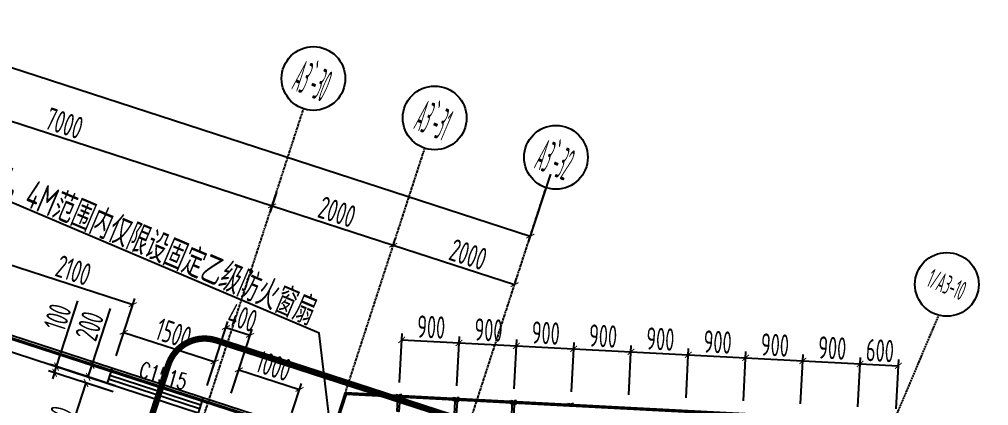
# Model space of a CAD drawing. Extents: x -3523 to 12007717, y -6694179 to 21431.
# Drawn here: x 11973072 to 11988277, y -6391261 to -6385204 of the extents above; entities that cross this region are included whole.
import ezdxf
from ezdxf.enums import TextEntityAlignment as Align

# ---------------------------------------------------------------- set-up
doc = ezdxf.new("R2010")
doc.units = 0
doc.header["$LTSCALE"] = 10
doc.header["$MEASUREMENT"] = 0
for name, pattern in [('A3-RG-axis-100$0$CENTER', [2, 1.25, -0.25, 0.25, -0.25]), ('A3-RI-4F$0$DASH', [0.35, 0.25, -0.1]), ('DASHED2', [0.375, 0.25, -0.125])]:
    doc.linetypes.add(name, pattern=pattern)
for name, color, linetype in [('A-CLOD', 200, 'Continuous'), ('A3-RB-4F-100$0$A-DIMS-100', 1, 'Continuous'), ('A3-RG-axis-100$0$A-DIMS-100', 1, 'Continuous'), ('A3-RG-axis-100$0$A-GRID', 1, 'A3-RG-axis-100$0$CENTER'), ('A3-RG-axis-100$0$A-SYMB', 4, 'Continuous'), ('A3-RI-4F$0$A-DETAILS', 11, 'Continuous'), ('A3-RI-4F$0$A-FLOR', 2, 'Continuous'), ('A3-RI-4F$0$A-GLAZ', 140, 'Continuous'), ('A3-RI-4F$0$A-WALL', 7, 'Continuous'), ('A3-RI-4F$0$A-WALL-FINI', 95, 'Continuous'), ('A3-SYMB-4F-100$0$A-SYMB', 4, 'Continuous'), ('A3-SYMB-4F-100$0$A-SYMB-AREA', 4, 'Continuous'), ('A3-SYMB-4F-100$0$A-SYMB-DOOR', 3, 'Continuous'), ('A3-SYMB-4F-100$0$A-SYMB-DOOR1', 3, 'Continuous'), ('A3-SYMB-4F-100$0$A-SYMB-DOOR2', 3, 'Continuous'), ('A3-SYMB-4F-100$0$A-SYMB-DOOR3', 3, 'Continuous'), ('A3-SYMB-4F-100$0$A-SYMB-NAME', 4, 'Continuous'), ('A3-SYMB-4F-100$0$A-SYMB-NAME-E', 4, 'Continuous')]:
    doc.layers.add(name, color=color, linetype=linetype)
doc.styles.add('A3-RB-4F-100$0$XD2008', font='xd-hzs.shx', dxfattribs={"width": 0.7, "bigfont": 'xd-hztxt.shx'})
doc.styles.add('A3-RG-axis-100$0$$0$XD2008', font='xd-hzs.shx', dxfattribs={"width": 0.7, "bigfont": 'xd-hztxt.shx'})
doc.styles.add('A3-RG-axis-100$0$ECADI', font='hzs.shx', dxfattribs={"width": 0.7, "bigfont": 'hztxt.shx'})
doc.styles.add('A3-RG-axis-100$0$XD2008', font='xd-hzs.shx', dxfattribs={"width": 0.7, "bigfont": 'xd-hztxt.shx'})
doc.styles.add('A3-SYMB-4F-100$0$ECADI', font='hzs.shx', dxfattribs={"width": 0.7, "bigfont": 'hztxt.shx'})
doc.styles.add('A3-SYMB-4F-100$0$ECADI-TXT', font='simplex.shx', dxfattribs={"bigfont": 'hztxt.shx'})
doc.dimstyles.new('A3-RB-4F-100$0$XD100$0', dxfattribs={"dimscale": 100, "dimtxt": 3.5, "dimasz": 1, "dimexe": 1, "dimexo": 2, "dimgap": 0.5, "dimtad": 1, "dimdec": 0, "dimdsep": 46, "dimtxsty": 'A3-RB-4F-100$0$XD2008', "dimblk1": 'A3-RB-4F-100$0$_ARCHTICK', "dimblk2": 'A3-RB-4F-100$0$_ARCHTICK', "dimsah": 1, "dimcen": 2.5, "dimclrt": 4, "dimaunit": 1, "dimadec": 0, "dimazin": 0, "dimtfac": 1, "dimtdec": 0, "dimtix": 1, "dimtmove": 0, "dimatfit": 3, "dimfxl": 0, "dimtolj": 1, "dimtzin": 0, "dimarcsym": 0})
doc.dimstyles.new('A3-RG-axis-100$0$XD100$0', dxfattribs={"dimscale": 100, "dimtxt": 3.5, "dimasz": 1, "dimexe": 1, "dimexo": 2, "dimgap": 0.5, "dimtad": 1, "dimdec": 0, "dimdsep": 46, "dimtxsty": 'A3-RG-axis-100$0$XD2008', "dimblk1": 'A3-RG-axis-100$0$_ARCHTICK', "dimblk2": 'A3-RG-axis-100$0$_ARCHTICK', "dimsah": 1, "dimcen": 2.5, "dimclrt": 4, "dimaunit": 1, "dimadec": 0, "dimazin": 0, "dimtfac": 1, "dimtdec": 0, "dimtix": 1, "dimtmove": 0, "dimatfit": 3, "dimfxl": 0, "dimtolj": 1, "dimtzin": 0, "dimarcsym": 0})

# ---------------------------------------------------------------- blocks, each defined once
blk = doc.blocks.new('A3-RI-4F')
at = {"layer": 'A3-RI-4F$0$A-GLAZ'}
blk.add_hatch(color=256, dxfattribs=at).paths.add_polyline_path([(11978206, -6391058), (11978187, -6391057), (11978181, -6391075), (11978205, -6391083)])
at = {"layer": 'A3-RI-4F$0$A-DETAILS'}
for p, q in [((11979016, -6391151), (11979002, -6391135)), ((11979023, -6391151), (11979009, -6391135)), ((11979023, -6391151), (11979039, -6391137)), ((11979030, -6391151), (11979046, -6391137)), ((11979915, -6391198), (11979900, -6391182)), ((11979922, -6391198), (11979907, -6391182)), ((11979922, -6391198), (11979937, -6391184)), ((11979929, -6391199), (11979944, -6391184)), ((11980813, -6391245), (11980799, -6391229)), ((11980820, -6391245), (11980806, -6391230)), ((11980820, -6391245), (11980836, -6391231)), ((11980828, -6391246), (11980843, -6391231))]:
    blk.add_line(p, q, dxfattribs=at)
for points in [[(11978979, -6391124), (11979009, -6391125), (11979009, -6391135), (11978979, -6391134)], [(11978981, -6391089), (11979011, -6391090), (11979011, -6391100), (11978981, -6391099)], [(11979008, -6391150), (11979038, -6391152), (11979027, -6391352), (11978997, -6391350)], [(11979069, -6391128), (11979039, -6391127), (11979039, -6391137), (11979069, -6391138)], [(11979071, -6391094), (11979041, -6391092), (11979041, -6391102), (11979070, -6391103)], [(11979878, -6391171), (11979908, -6391172), (11979907, -6391182), (11979878, -6391181)], [(11979880, -6391136), (11979910, -6391137), (11979909, -6391147), (11979879, -6391146)], [(11979907, -6391197), (11979937, -6391199), (11979926, -6391399), (11979896, -6391397)], [(11979968, -6391176), (11979938, -6391174), (11979937, -6391184), (11979967, -6391186)], [(11979970, -6391141), (11979940, -6391139), (11979939, -6391149), (11979969, -6391151)], [(11980777, -6391218), (11980807, -6391220), (11980806, -6391230), (11980776, -6391228)], [(11980779, -6391183), (11980809, -6391185), (11980808, -6391195), (11980778, -6391193)], [(11980867, -6391223), (11980837, -6391221), (11980836, -6391231), (11980866, -6391233)], [(11980869, -6391188), (11980839, -6391186), (11980838, -6391196), (11980868, -6391198)], [(11980805, -6391244), (11980835, -6391246), (11980825, -6391446), (11980795, -6391444)], [(11981677, -6391230), (11981707, -6391232), (11981707, -6391242), (11981677, -6391240)], [(11981767, -6391235), (11981737, -6391233), (11981737, -6391243), (11981767, -6391245)]]:
    blk.add_lwpolyline(points, close=True, dxfattribs=at)
at = {"layer": 'A3-RI-4F$0$A-FLOR', "linetype": 'A3-RI-4F$0$DASH', "const_width": 50}
blk.add_lwpolyline([(11978174, -6391908), (11978174, -6391908), (11943983, -6380797), (11944801, -6378308), (11943490, -6377883), (11943490, -6377883), (11936319, -6375553), (11936424, -6375230), (11935996, -6375091), (11935888, -6375424)], dxfattribs=at)
at = {"layer": 'A3-RI-4F$0$A-GLAZ'}
for p, q in [((11974512, -6390718), (11975939, -6391181)), ((11974450, -6390908), (11975877, -6391372)), ((11974472, -6390842), (11975899, -6391305)), ((11974491, -6390784), (11975917, -6391248)), ((11978205, -6391083), (11978206, -6391058)), ((11978205, -6391083), (11978181, -6391075))]:
    blk.add_line(p, q, dxfattribs=at)
for points in [[(11977951, -6391783), (11978187, -6391057), (11987742, -6391558), (11973545, -6425004)], [(11977975, -6391791), (11978205, -6391083), (11987705, -6391581), (11973522, -6424994)]]:
    blk.add_lwpolyline(points, dxfattribs=at)
at = {"layer": 'A3-RI-4F$0$A-WALL'}
for p, q in [((11972515, -6390069), (11974512, -6390718)), ((11972453, -6390259), (11974450, -6390908)), ((11974512, -6390718), (11974450, -6390908)), ((11975939, -6391181), (11975877, -6391372)), ((11975939, -6391181), (11976319, -6391305))]:
    blk.add_line(p, q, dxfattribs=at)
at = {"layer": 'A3-RI-4F$0$A-WALL-FINI'}
for p, q in [((11972530, -6390021), (11978189, -6391860)), ((11974512, -6390718), (11974528, -6390670)), ((11975939, -6391181), (11975954, -6391134))]:
    blk.add_line(p, q, dxfattribs=at)
blk = doc.blocks.new('A3-RG-axis-100$0$_ARCHTICK')
at = {"color": 0, "linetype": 'ByBlock', "const_width": 0.15}
blk.add_lwpolyline([(-0.5, -0.5), (0.5, 0.5)], dxfattribs=at)
blk = doc.blocks.new('*D257')
at = {"layer": 'A3-RG-axis-100$0$A-DIMS-100', "color": 0, "lineweight": -2}
for p, q in [((11918409, -6371163), (11919299, -6368422)), ((11919269, -6368517), (11981087, -6388603)), ((11981403, -6387632), (11981056, -6388698))]:
    blk.add_line(p, q, dxfattribs=at)
at = {"layer": 'Defpoints', "color": 0}
for p in [(11918347, -6371353), (11981464, -6387442), (11981087, -6388603)]:
    blk.add_point(p, dxfattribs=at)
at = {"layer": 'A3-RG-axis-100$0$A-DIMS-100', "color": 0, "lineweight": -2, "xscale": 100, "yscale": 100, "zscale": 100}
for p, rotation in [((11919269, -6368517), 162.0000000004873), ((11981087, -6388603), 342.0000000004872)]:
    blk.add_blockref('A3-RG-axis-100$0$_ARCHTICK', p, dxfattribs=dict(at, rotation=rotation))
at = {"layer": 'A3-RG-axis-100$0$A-DIMS-100', "color": 4, "insert": (11950247, -6378346), "char_height": 350, "attachment_point": 5, "rotation": 342, "style": 'A3-RG-axis-100$0$XD2008'}
blk.add_mtext('\\A1;65000', dxfattribs=at)
blk = doc.blocks.new('*D259')
at = {"layer": 'A3-RG-axis-100$0$A-DIMS-100', "color": 0, "lineweight": -2}
for p, q in [((11970447, -6385755), (11970347, -6386060)), ((11970378, -6385965), (11977036, -6388128)), ((11977104, -6387918), (11977005, -6388223))]:
    blk.add_line(p, q, dxfattribs=at)
at = {"layer": 'Defpoints', "color": 0}
for p in [(11970508, -6385565), (11977166, -6387728), (11977036, -6388128)]:
    blk.add_point(p, dxfattribs=at)
at = {"layer": 'A3-RG-axis-100$0$A-DIMS-100', "color": 0, "lineweight": -2, "xscale": 100, "yscale": 100, "zscale": 100}
for p, rotation in [((11970378, -6385965), 161.999999999888), ((11977036, -6388128), 341.999999999888)]:
    blk.add_blockref('A3-RG-axis-100$0$_ARCHTICK', p, dxfattribs=dict(at, rotation=rotation))
at = {"layer": 'A3-RG-axis-100$0$A-DIMS-100', "color": 4, "insert": (11973777, -6386833), "char_height": 350, "attachment_point": 5, "rotation": 342, "style": 'A3-RG-axis-100$0$XD2008'}
blk.add_mtext('\\A1;7000', dxfattribs=at)
blk = doc.blocks.new('*D260')
at = {"layer": 'A3-RG-axis-100$0$A-DIMS-100', "color": 0, "lineweight": -2}
for p, q in [((11977036, -6388128), (11978938, -6388746)), ((11977040, -6388117), (11977067, -6388033)), ((11978942, -6388735), (11978969, -6388651))]:
    blk.add_line(p, q, dxfattribs=at)
at = {"layer": 'Defpoints', "color": 0}
for p in [(11976978, -6388307), (11978938, -6388746), (11978880, -6388925)]:
    blk.add_point(p, dxfattribs=at)
at = {"layer": 'A3-RG-axis-100$0$A-DIMS-100', "color": 0, "lineweight": -2, "xscale": 100, "yscale": 100, "zscale": 100}
for p, rotation in [((11977036, -6388128), 161.9999999999069), ((11978938, -6388746), 341.9999999999069)]:
    blk.add_blockref('A3-RG-axis-100$0$_ARCHTICK', p, dxfattribs=dict(at, rotation=rotation))
at = {"layer": 'A3-RG-axis-100$0$A-DIMS-100', "color": 4, "insert": (11978056, -6388223), "char_height": 350, "attachment_point": 5, "rotation": 342, "style": 'A3-RG-axis-100$0$XD2008'}
blk.add_mtext('\\A1;2000', dxfattribs=at)
blk = doc.blocks.new('*D261')
at = {"layer": 'A3-RG-axis-100$0$A-DIMS-100', "color": 0, "lineweight": -2}
for p, q in [((11978938, -6388746), (11980840, -6389364)), ((11978948, -6388714), (11978969, -6388651)), ((11980851, -6389332), (11980871, -6389269))]:
    blk.add_line(p, q, dxfattribs=at)
at = {"layer": 'Defpoints', "color": 0}
for p in [(11978887, -6388904), (11980840, -6389364), (11980789, -6389522)]:
    blk.add_point(p, dxfattribs=at)
at = {"layer": 'A3-RG-axis-100$0$A-DIMS-100', "color": 0, "lineweight": -2, "xscale": 100, "yscale": 100, "zscale": 100}
for p, rotation in [((11978938, -6388746), 161.9999999998867), ((11980840, -6389364), 341.9999999998867)]:
    blk.add_blockref('A3-RG-axis-100$0$_ARCHTICK', p, dxfattribs=dict(at, rotation=rotation))
at = {"layer": 'A3-RG-axis-100$0$A-DIMS-100', "color": 4, "insert": (11980113, -6388891), "char_height": 350, "attachment_point": 5, "rotation": 342, "style": 'A3-RG-axis-100$0$XD2008'}
blk.add_mtext('\\A1;2000', dxfattribs=at)
blk = doc.blocks.new('A3-RG-axis-100$0$$0$ECADI-TAG-GRID')
at = {"color": 13}
blk.add_circle((0, 0), 5, dxfattribs=at)
at = {"style": 'A3-RG-axis-100$0$$0$XD2008', "width": 0.7}
blk.add_attdef('GRID', text='', height=5, dxfattribs=at).set_placement((0, 0), align=Align.MIDDLE)
blk = doc.blocks.new('A3-RG-axis-100$0$ECADI-TAG-GRID')
at = {"color": 13}
blk.add_circle((0, 0), 5, dxfattribs=at)
at = {"style": 'A3-RG-axis-100$0$XD2008', "width": 0.7}
blk.add_attdef('GRID', text='', height=5, dxfattribs=at).set_placement((0, 0), align=Align.MIDDLE)
blk = doc.blocks.new('A3-SYMB-4F-100$0$ECADI-TAG-DOOR')
at = {"layer": 'A3-SYMB-4F-100$0$A-SYMB-DOOR', "style": 'A3-SYMB-4F-100$0$ECADI-TXT', "width": 0.7}
for tag, p in [('门窗主编号1', (-6.41, 7.26)), ('门窗主编号2', (2.08, 7.26))]:
    blk.add_attdef(tag, p, '', height=2.5, dxfattribs=at)
at = {"layer": 'A3-SYMB-4F-100$0$A-SYMB-DOOR', "style": 'A3-SYMB-4F-100$0$ECADI-TXT', "width": 0.7, "flags": 1}
for tag, p in [('洞口尺寸(宽X高)', (-6.42, 1.62)), ('备注', (-6.39, -1.21))]:
    blk.add_attdef(tag, p, '', height=2.5, dxfattribs=at)
at = {"layer": 'A3-SYMB-4F-100$0$A-SYMB-DOOR1', "style": 'A3-SYMB-4F-100$0$ECADI-TXT', "width": 0.7}
blk.add_attdef('门窗辅编号1', (-6.41, 4.41), '', height=2.5, dxfattribs=at)
at = {"layer": 'A3-SYMB-4F-100$0$A-SYMB-DOOR2', "style": 'A3-SYMB-4F-100$0$ECADI-TXT', "width": 0.7}
blk.add_attdef('门窗辅编号2', (-2.86, 4.41), '', height=2.5, dxfattribs=at)
at = {"layer": 'A3-SYMB-4F-100$0$A-SYMB-DOOR3', "style": 'A3-SYMB-4F-100$0$ECADI-TXT', "width": 0.7}
blk.add_attdef('门窗辅编号3', (2.32, 4.41), '', height=2.5, dxfattribs=at)
blk = doc.blocks.new('A3-SYMB-4F-100$0$ECADI-TAG-ROOM')
at = {"layer": 'A3-SYMB-4F-100$0$A-SYMB-AREA', "style": 'A3-SYMB-4F-100$0$ECADI', "width": 0.7}
blk.add_attdef('340M2', text='', height=2.5, dxfattribs=at).set_placement((7.17, -1.75), align=Align.MIDDLE_LEFT)
at = {"layer": 'A3-SYMB-4F-100$0$A-SYMB-NAME', "style": 'A3-SYMB-4F-100$0$ECADI', "width": 0.7}
blk.add_attdef('CHINESENAME', (-5.13, 0.09), '', height=4.5, dxfattribs=at)
at = {"layer": 'A3-SYMB-4F-100$0$A-SYMB-NAME-E', "style": 'A3-SYMB-4F-100$0$ECADI', "width": 0.7}
for tag, p in [('ENGLISHHIGH', (-5.13, 8.04)), ('ENGLISHLOW', (-5.13, 4.84))]:
    blk.add_attdef(tag, p, '', height=2.5, dxfattribs=at)
blk = doc.blocks.new('A3-SYMB-4F-100')
at = {"layer": 'A3-SYMB-4F-100$0$A-SYMB'}
blk.add_lwpolyline([(11977975, -6391791), (11977772, -6390123), (11970547, -6387056)], dxfattribs=at)
ref = blk.add_blockref('A3-SYMB-4F-100$0$ECADI-TAG-ROOM', (11976601, -6389583), dxfattribs=dict(at, xscale=-99.99999999989049, yscale=100.0000000001164, rotation=337.0000302380984))
ref.add_attrib('CHINESENAME', '防火分区转角交界，4M范围内仅限设固定乙级防火窗扇', (11970516, -6387014), dxfattribs={"height": 450, "rotation": 337, "style": 'A3-SYMB-4F-100$0$ECADI', "width": 0.7})
at = {"layer": 'A3-SYMB-4F-100$0$A-SYMB-DOOR1'}
ref = blk.add_blockref('A3-SYMB-4F-100$0$ECADI-TAG-DOOR', (11975681, -6391779), dxfattribs=dict(at, xscale=99.99999999997293, yscale=100, zscale=100, rotation=344.0251775405333))
ref.add_attrib('门窗主编号1', 'C1515', dxfattribs={"height": 250, "rotation": 344.0252, "style": 'A3-SYMB-4F-100$0$ECADI-TXT', "width": 0.7}).set_placement((11975660, -6391016), align=Align.RIGHT)
blk = doc.blocks.new('A3-RB-4F-100$0$_ARCHTICK')
at = {"color": 0, "linetype": 'ByBlock', "const_width": 0.15}
blk.add_lwpolyline([(-0.5, -0.5), (0.5, 0.5)], dxfattribs=at)
blk = doc.blocks.new('*D2606')
at = {"layer": 'A3-RB-4F-100$0$A-DIMS-100', "color": 0, "lineweight": -2}
for p, q in [((11976396, -6391067), (11976547, -6390604)), ((11976516, -6390699), (11977467, -6391008)), ((11977347, -6391376), (11977498, -6390913))]:
    blk.add_line(p, q, dxfattribs=at)
at = {"layer": 'Defpoints', "color": 0}
for p in [(11977467, -6391008), (11976335, -6391257), (11977286, -6391566)]:
    blk.add_point(p, dxfattribs=at)
at = {"layer": 'A3-RB-4F-100$0$A-DIMS-100', "color": 0, "lineweight": -2, "xscale": 100, "yscale": 100, "zscale": 100}
for p, rotation in [((11976516, -6390699), 161.9999999999774), ((11977467, -6391008), 341.9999999999774)]:
    blk.add_blockref('A3-RB-4F-100$0$_ARCHTICK', p, dxfattribs=dict(at, rotation=rotation))
at = {"layer": 'A3-RB-4F-100$0$A-DIMS-100', "color": 4, "insert": (11977061, -6390639), "char_height": 350, "attachment_point": 5, "rotation": 342, "style": 'A3-RB-4F-100$0$XD2008'}
blk.add_mtext('\\A1;1000', dxfattribs=at)
blk = doc.blocks.new('*D2607')
at = {"layer": 'A3-RB-4F-100$0$A-DIMS-100', "color": 0, "lineweight": -2}
for p, q in [((11976016, -6390944), (11976342, -6389940)), ((11976311, -6390036), (11976691, -6390159)), ((11976396, -6391067), (11976722, -6390064))]:
    blk.add_line(p, q, dxfattribs=at)
at = {"layer": 'Defpoints', "color": 0}
for p in [(11976691, -6390159), (11975954, -6391134), (11976335, -6391257)]:
    blk.add_point(p, dxfattribs=at)
at = {"layer": 'A3-RB-4F-100$0$A-DIMS-100', "color": 0, "lineweight": -2, "xscale": 100, "yscale": 100, "zscale": 100}
for p, rotation in [((11976311, -6390036), 162.0000000000015), ((11976691, -6390159), 342.0000000000014)]:
    blk.add_blockref('A3-RB-4F-100$0$_ARCHTICK', p, dxfattribs=dict(at, rotation=rotation))
at = {"layer": 'A3-RB-4F-100$0$A-DIMS-100', "color": 4, "insert": (11976571, -6389883), "char_height": 350, "attachment_point": 5, "rotation": 342, "style": 'A3-RB-4F-100$0$XD2008'}
blk.add_mtext('\\A1;400', dxfattribs=at)
blk = doc.blocks.new('*D2608')
at = {"layer": 'A3-RB-4F-100$0$A-DIMS-100', "color": 0, "lineweight": -2}
for p, q in [((11974589, -6390480), (11974740, -6390017)), ((11974709, -6390112), (11976136, -6390575)), ((11976016, -6390944), (11976167, -6390480))]:
    blk.add_line(p, q, dxfattribs=at)
at = {"layer": 'Defpoints', "color": 0}
for p in [(11976136, -6390575), (11974528, -6390670), (11975954, -6391134)]:
    blk.add_point(p, dxfattribs=at)
at = {"layer": 'A3-RB-4F-100$0$A-DIMS-100', "color": 0, "lineweight": -2, "xscale": 100, "yscale": 100, "zscale": 100}
for p, rotation in [((11974709, -6390112), 161.9999999999605), ((11976136, -6390575), 341.9999999999605)]:
    blk.add_blockref('A3-RB-4F-100$0$_ARCHTICK', p, dxfattribs=dict(at, rotation=rotation))
at = {"layer": 'A3-RB-4F-100$0$A-DIMS-100', "color": 4, "insert": (11975492, -6390129), "char_height": 350, "attachment_point": 5, "rotation": 342, "style": 'A3-RB-4F-100$0$XD2008'}
blk.add_mtext('\\A1;1500', dxfattribs=at)
blk = doc.blocks.new('*D2609')
at = {"layer": 'A3-RB-4F-100$0$A-DIMS-100', "color": 0, "lineweight": -2}
for p, q in [((11972592, -6389831), (11972884, -6388934)), ((11972853, -6389029), (11974850, -6389678)), ((11974589, -6390480), (11974881, -6389583))]:
    blk.add_line(p, q, dxfattribs=at)
at = {"layer": 'Defpoints', "color": 0}
for p in [(11974850, -6389678), (11972530, -6390021), (11974528, -6390670)]:
    blk.add_point(p, dxfattribs=at)
at = {"layer": 'A3-RB-4F-100$0$A-DIMS-100', "color": 0, "lineweight": -2, "xscale": 100, "yscale": 100, "zscale": 100}
for p, rotation in [((11972853, -6389029), 161.9999999999523), ((11974850, -6389678), 341.9999999999523)]:
    blk.add_blockref('A3-RB-4F-100$0$_ARCHTICK', p, dxfattribs=dict(at, rotation=rotation))
at = {"layer": 'A3-RB-4F-100$0$A-DIMS-100', "color": 4, "insert": (11973921, -6389139), "char_height": 350, "attachment_point": 5, "rotation": 342, "style": 'A3-RB-4F-100$0$XD2008'}
blk.add_mtext('\\A1;2100', dxfattribs=at)
blk = doc.blocks.new('*D2758')
at = {"layer": 'A3-RB-4F-100$0$A-DIMS-100', "color": 0, "lineweight": -2}
for p, q in [((11979036, -6390901), (11979076, -6390130)), ((11979071, -6390230), (11979970, -6390277)), ((11979935, -6390949), (11979975, -6390177))]:
    blk.add_line(p, q, dxfattribs=at)
at = {"layer": 'Defpoints', "color": 0}
for p in [(11979970, -6390277), (11979026, -6391101), (11979924, -6391148)]:
    blk.add_point(p, dxfattribs=at)
at = {"layer": 'A3-RB-4F-100$0$A-DIMS-100', "color": 0, "lineweight": -2, "xscale": 100, "yscale": 100, "zscale": 100}
for p, rotation in [((11979071, -6390230), 176.9999999997358), ((11979970, -6390277), 356.9999999997358)]:
    blk.add_blockref('A3-RB-4F-100$0$_ARCHTICK', p, dxfattribs=dict(at, rotation=rotation))
at = {"layer": 'A3-RB-4F-100$0$A-DIMS-100', "color": 4, "insert": (11979532, -6390029), "char_height": 350, "attachment_point": 5, "rotation": 357, "style": 'A3-RB-4F-100$0$XD2008'}
blk.add_mtext('\\A1;900', dxfattribs=at)
blk = doc.blocks.new('*D2759')
at = {"layer": 'A3-RB-4F-100$0$A-DIMS-100', "color": 0, "lineweight": -2}
for p, q in [((11979935, -6390949), (11979975, -6390177)), ((11979970, -6390277), (11980869, -6390324)), ((11980834, -6390996), (11980874, -6390224))]:
    blk.add_line(p, q, dxfattribs=at)
at = {"layer": 'Defpoints', "color": 0}
for p in [(11980869, -6390324), (11979924, -6391148), (11980823, -6391195)]:
    blk.add_point(p, dxfattribs=at)
at = {"layer": 'A3-RB-4F-100$0$A-DIMS-100', "color": 0, "lineweight": -2, "xscale": 100, "yscale": 100, "zscale": 100}
for p, rotation in [((11979970, -6390277), 176.999999999711), ((11980869, -6390324), 356.999999999711)]:
    blk.add_blockref('A3-RB-4F-100$0$_ARCHTICK', p, dxfattribs=dict(at, rotation=rotation))
at = {"layer": 'A3-RB-4F-100$0$A-DIMS-100', "color": 4, "insert": (11980431, -6390076), "char_height": 350, "attachment_point": 5, "rotation": 357, "style": 'A3-RB-4F-100$0$XD2008'}
blk.add_mtext('\\A1;900', dxfattribs=at)
blk = doc.blocks.new('*D2760')
at = {"layer": 'A3-RB-4F-100$0$A-DIMS-100', "color": 0, "lineweight": -2}
for p, q in [((11980834, -6390996), (11980874, -6390224)), ((11981732, -6391043), (11981773, -6390271)), ((11980869, -6390324), (11981767, -6390371))]:
    blk.add_line(p, q, dxfattribs=at)
at = {"layer": 'Defpoints', "color": 0}
for p in [(11981767, -6390371), (11980823, -6391195), (11981722, -6391242)]:
    blk.add_point(p, dxfattribs=at)
at = {"layer": 'A3-RB-4F-100$0$A-DIMS-100', "color": 0, "lineweight": -2, "xscale": 100, "yscale": 100, "zscale": 100}
for p, rotation in [((11980869, -6390324), 176.9999999997764), ((11981767, -6390371), 356.9999999997763)]:
    blk.add_blockref('A3-RB-4F-100$0$_ARCHTICK', p, dxfattribs=dict(at, rotation=rotation))
at = {"layer": 'A3-RB-4F-100$0$A-DIMS-100', "color": 4, "insert": (11981330, -6390123), "char_height": 350, "attachment_point": 5, "rotation": 357, "style": 'A3-RB-4F-100$0$XD2008'}
blk.add_mtext('\\A1;900', dxfattribs=at)
blk = doc.blocks.new('*D2761')
at = {"layer": 'A3-RB-4F-100$0$A-DIMS-100', "color": 0, "lineweight": -2}
for p, q in [((11981732, -6391043), (11981773, -6390271)), ((11981767, -6390371), (11982666, -6390418)), ((11982631, -6391090), (11982671, -6390318))]:
    blk.add_line(p, q, dxfattribs=at)
at = {"layer": 'Defpoints', "color": 0}
for p in [(11982666, -6390418), (11981722, -6391242), (11982621, -6391290)]:
    blk.add_point(p, dxfattribs=at)
at = {"layer": 'A3-RB-4F-100$0$A-DIMS-100', "color": 0, "lineweight": -2, "xscale": 100, "yscale": 100, "zscale": 100}
for p, rotation in [((11981767, -6390371), 176.9999999997172), ((11982666, -6390418), 356.9999999997172)]:
    blk.add_blockref('A3-RB-4F-100$0$_ARCHTICK', p, dxfattribs=dict(at, rotation=rotation))
at = {"layer": 'A3-RB-4F-100$0$A-DIMS-100', "color": 4, "insert": (11982229, -6390170), "char_height": 350, "attachment_point": 5, "rotation": 357, "style": 'A3-RB-4F-100$0$XD2008'}
blk.add_mtext('\\A1;900', dxfattribs=at)
blk = doc.blocks.new('*D2762')
at = {"layer": 'A3-RB-4F-100$0$A-DIMS-100', "color": 0, "lineweight": -2}
for p, q in [((11982631, -6391090), (11982671, -6390318)), ((11982666, -6390418), (11983565, -6390465)), ((11983530, -6391137), (11983570, -6390365))]:
    blk.add_line(p, q, dxfattribs=at)
at = {"layer": 'Defpoints', "color": 0}
for p in [(11983565, -6390465), (11982621, -6391290), (11983519, -6391337)]:
    blk.add_point(p, dxfattribs=at)
at = {"layer": 'A3-RB-4F-100$0$A-DIMS-100', "color": 0, "lineweight": -2, "xscale": 100, "yscale": 100, "zscale": 100}
for p, rotation in [((11982666, -6390418), 176.9999999997577), ((11983565, -6390465), 356.9999999997577)]:
    blk.add_blockref('A3-RB-4F-100$0$_ARCHTICK', p, dxfattribs=dict(at, rotation=rotation))
at = {"layer": 'A3-RB-4F-100$0$A-DIMS-100', "color": 4, "insert": (11983127, -6390217), "char_height": 350, "attachment_point": 5, "rotation": 357, "style": 'A3-RB-4F-100$0$XD2008'}
blk.add_mtext('\\A1;900', dxfattribs=at)
blk = doc.blocks.new('*D2763')
at = {"layer": 'A3-RB-4F-100$0$A-DIMS-100', "color": 0, "lineweight": -2}
for p, q in [((11983530, -6391137), (11983570, -6390365)), ((11983565, -6390465), (11984464, -6390512)), ((11984429, -6391184), (11984469, -6390413))]:
    blk.add_line(p, q, dxfattribs=at)
at = {"layer": 'Defpoints', "color": 0}
for p in [(11984464, -6390512), (11983519, -6391337), (11984418, -6391384)]:
    blk.add_point(p, dxfattribs=at)
at = {"layer": 'A3-RB-4F-100$0$A-DIMS-100', "color": 0, "lineweight": -2, "xscale": 100, "yscale": 100, "zscale": 100}
for p, rotation in [((11983565, -6390465), 176.9999999997358), ((11984464, -6390512), 356.9999999997358)]:
    blk.add_blockref('A3-RB-4F-100$0$_ARCHTICK', p, dxfattribs=dict(at, rotation=rotation))
at = {"layer": 'A3-RB-4F-100$0$A-DIMS-100', "color": 4, "insert": (11984026, -6390264), "char_height": 350, "attachment_point": 5, "rotation": 357, "style": 'A3-RB-4F-100$0$XD2008'}
blk.add_mtext('\\A1;900', dxfattribs=at)
blk = doc.blocks.new('*D2764')
at = {"layer": 'A3-RB-4F-100$0$A-DIMS-100', "color": 0, "lineweight": -2}
for p, q in [((11984429, -6391184), (11984469, -6390413)), ((11985327, -6391231), (11985368, -6390460)), ((11984464, -6390512), (11985363, -6390560))]:
    blk.add_line(p, q, dxfattribs=at)
at = {"layer": 'Defpoints', "color": 0}
for p in [(11985363, -6390560), (11984418, -6391384), (11985317, -6391431)]:
    blk.add_point(p, dxfattribs=at)
at = {"layer": 'A3-RB-4F-100$0$A-DIMS-100', "color": 0, "lineweight": -2, "xscale": 100, "yscale": 100, "zscale": 100}
for p, rotation in [((11984464, -6390512), 176.999999999742), ((11985363, -6390560), 356.999999999742)]:
    blk.add_blockref('A3-RB-4F-100$0$_ARCHTICK', p, dxfattribs=dict(at, rotation=rotation))
at = {"layer": 'A3-RB-4F-100$0$A-DIMS-100', "color": 4, "insert": (11984925, -6390311), "char_height": 350, "attachment_point": 5, "rotation": 357, "style": 'A3-RB-4F-100$0$XD2008'}
blk.add_mtext('\\A1;900', dxfattribs=at)
blk = doc.blocks.new('*D2765')
at = {"layer": 'A3-RB-4F-100$0$A-DIMS-100', "color": 0, "lineweight": -2}
for p, q in [((11985327, -6391231), (11985368, -6390460)), ((11985363, -6390560), (11986261, -6390607)), ((11986226, -6391278), (11986267, -6390507))]:
    blk.add_line(p, q, dxfattribs=at)
at = {"layer": 'Defpoints', "color": 0}
for p in [(11986261, -6390607), (11985317, -6391431), (11986216, -6391478)]:
    blk.add_point(p, dxfattribs=at)
at = {"layer": 'A3-RB-4F-100$0$A-DIMS-100', "color": 0, "lineweight": -2, "xscale": 100, "yscale": 100, "zscale": 100}
for p, rotation in [((11985363, -6390560), 176.9999999997234), ((11986261, -6390607), 356.9999999997235)]:
    blk.add_blockref('A3-RB-4F-100$0$_ARCHTICK', p, dxfattribs=dict(at, rotation=rotation))
at = {"layer": 'A3-RB-4F-100$0$A-DIMS-100', "color": 4, "insert": (11985824, -6390358), "char_height": 350, "attachment_point": 5, "rotation": 357, "style": 'A3-RB-4F-100$0$XD2008'}
blk.add_mtext('\\A1;900', dxfattribs=at)
blk = doc.blocks.new('*D2766')
at = {"layer": 'A3-RB-4F-100$0$A-DIMS-100', "color": 0, "lineweight": -2}
for p, q in [((11986226, -6391278), (11986267, -6390507)), ((11986261, -6390607), (11986860, -6390638)), ((11986825, -6391310), (11986866, -6390538))]:
    blk.add_line(p, q, dxfattribs=at)
at = {"layer": 'Defpoints', "color": 0}
for p in [(11986860, -6390638), (11986216, -6391478), (11986815, -6391509)]:
    blk.add_point(p, dxfattribs=at)
at = {"layer": 'A3-RB-4F-100$0$A-DIMS-100', "color": 0, "lineweight": -2, "xscale": 100, "yscale": 100, "zscale": 100}
for p, rotation in [((11986261, -6390607), 176.9999999997344), ((11986860, -6390638), 356.9999999997344)]:
    blk.add_blockref('A3-RB-4F-100$0$_ARCHTICK', p, dxfattribs=dict(at, rotation=rotation))
at = {"layer": 'A3-RB-4F-100$0$A-DIMS-100', "color": 4, "insert": (11986573, -6390398), "char_height": 350, "attachment_point": 5, "rotation": 357, "style": 'A3-RB-4F-100$0$XD2008'}
blk.add_mtext('\\A1;600', dxfattribs=at)
blk = doc.blocks.new('*D2865')
at = {"layer": 'A3-RB-4F-100$0$A-DIMS-100', "color": 0, "lineweight": -2}
for p, q in [((11973653, -6392331), (11974117, -6390905)), ((11974545, -6391044), (11974021, -6390874)), ((11974081, -6392471), (11973558, -6392301))]:
    blk.add_line(p, q, dxfattribs=at)
at = {"layer": 'Defpoints', "color": 0}
for p in [(11974117, -6390905), (11974735, -6391106), (11974271, -6392532)]:
    blk.add_point(p, dxfattribs=at)
at = {"layer": 'A3-RB-4F-100$0$A-DIMS-100', "color": 0, "lineweight": -2, "xscale": 100, "yscale": 100, "zscale": 100}
for p, rotation in [((11974117, -6390905), 72.0000000000036), ((11973653, -6392331), 252.0000000000036)]:
    blk.add_blockref('A3-RB-4F-100$0$_ARCHTICK', p, dxfattribs=dict(at, rotation=rotation))
at = {"layer": 'A3-RB-4F-100$0$A-DIMS-100', "color": 4, "insert": (11973671, -6391549), "char_height": 350, "attachment_point": 5, "rotation": 72, "style": 'A3-RB-4F-100$0$XD2008'}
blk.add_mtext('\\A1;1500', dxfattribs=at)
blk = doc.blocks.new('*D2866')
at = {"layer": 'A3-RB-4F-100$0$A-DIMS-100', "color": 0, "lineweight": -2}
for p, q in [((11973655, -6390650), (11973990, -6389620)), ((11974545, -6391044), (11973529, -6390714)), ((11974575, -6390949), (11973560, -6390619)), ((11973624, -6390745), (11973593, -6390840)), ((11973624, -6390745), (11973655, -6390650))]:
    blk.add_line(p, q, dxfattribs=at)
at = {"layer": 'Defpoints', "color": 0}
for p in [(11973655, -6390650), (11974766, -6391011), (11974735, -6391106)]:
    blk.add_point(p, dxfattribs=at)
at = {"layer": 'A3-RB-4F-100$0$A-DIMS-100', "color": 0, "lineweight": -2, "xscale": 100, "yscale": 100, "zscale": 100}
for p, rotation in [((11973655, -6390650), 251.9999999999699), ((11973624, -6390745), 71.99999999996984)]:
    blk.add_blockref('A3-RB-4F-100$0$_ARCHTICK', p, dxfattribs=dict(at, rotation=rotation))
at = {"layer": 'A3-RB-4F-100$0$A-DIMS-100', "color": 4, "insert": (11973670, -6389875), "char_height": 350, "attachment_point": 5, "rotation": 72, "style": 'A3-RB-4F-100$0$XD2008'}
blk.add_mtext('\\A1;100', dxfattribs=at)
blk = doc.blocks.new('*D2867')
at = {"layer": 'A3-RB-4F-100$0$A-DIMS-100', "color": 0, "lineweight": -2}
for p, q in [((11974212, -6390620), (11974499, -6389736)), ((11974637, -6390759), (11974117, -6390589)), ((11974150, -6390811), (11974212, -6390620)), ((11974575, -6390949), (11974055, -6390780))]:
    blk.add_line(p, q, dxfattribs=at)
at = {"layer": 'Defpoints', "color": 0}
for p in [(11974212, -6390620), (11974828, -6390820), (11974766, -6391011)]:
    blk.add_point(p, dxfattribs=at)
at = {"layer": 'A3-RB-4F-100$0$A-DIMS-100', "color": 0, "lineweight": -2, "xscale": 100, "yscale": 100, "zscale": 100}
for p, rotation in [((11974212, -6390620), 72.0000000000267), ((11974150, -6390811), 252.0000000000267)]:
    blk.add_blockref('A3-RB-4F-100$0$_ARCHTICK', p, dxfattribs=dict(at, rotation=rotation))
at = {"layer": 'A3-RB-4F-100$0$A-DIMS-100', "color": 4, "insert": (11974172, -6390013), "char_height": 350, "attachment_point": 5, "rotation": 72, "style": 'A3-RB-4F-100$0$XD2008'}
blk.add_mtext('\\A1;200', dxfattribs=at)
blk = doc.blocks.new('*D2873')
at = {"layer": 'A3-RB-4F-100$0$A-DIMS-100', "color": 0, "lineweight": -2}
for p, q in [((11973653, -6392331), (11974117, -6390905)), ((11974545, -6391044), (11974021, -6390874)), ((11974081, -6392471), (11973558, -6392301))]:
    blk.add_line(p, q, dxfattribs=at)
at = {"layer": 'Defpoints', "color": 0}
for p in [(11974117, -6390905), (11974735, -6391106), (11974271, -6392532)]:
    blk.add_point(p, dxfattribs=at)
at = {"layer": 'A3-RB-4F-100$0$A-DIMS-100', "color": 0, "lineweight": -2, "xscale": 100, "yscale": 100, "zscale": 100}
for p, rotation in [((11974117, -6390905), 72.0000000000036), ((11973653, -6392331), 252.0000000000036)]:
    blk.add_blockref('A3-RB-4F-100$0$_ARCHTICK', p, dxfattribs=dict(at, rotation=rotation))
at = {"layer": 'A3-RB-4F-100$0$A-DIMS-100', "color": 4, "insert": (11973671, -6391549), "char_height": 350, "attachment_point": 5, "rotation": 72, "style": 'A3-RB-4F-100$0$XD2008'}
blk.add_mtext('\\A1;1500', dxfattribs=at)
blk = doc.blocks.new('*D2874')
at = {"layer": 'A3-RB-4F-100$0$A-DIMS-100', "color": 0, "lineweight": -2}
for p, q in [((11973655, -6390650), (11973990, -6389620)), ((11974545, -6391044), (11973529, -6390714)), ((11974575, -6390949), (11973560, -6390619)), ((11973624, -6390745), (11973593, -6390840)), ((11973624, -6390745), (11973655, -6390650))]:
    blk.add_line(p, q, dxfattribs=at)
at = {"layer": 'Defpoints', "color": 0}
for p in [(11973655, -6390650), (11974766, -6391011), (11974735, -6391106)]:
    blk.add_point(p, dxfattribs=at)
at = {"layer": 'A3-RB-4F-100$0$A-DIMS-100', "color": 0, "lineweight": -2, "xscale": 100, "yscale": 100, "zscale": 100}
for p, rotation in [((11973655, -6390650), 251.9999999999699), ((11973624, -6390745), 71.99999999996984)]:
    blk.add_blockref('A3-RB-4F-100$0$_ARCHTICK', p, dxfattribs=dict(at, rotation=rotation))
at = {"layer": 'A3-RB-4F-100$0$A-DIMS-100', "color": 4, "insert": (11973670, -6389875), "char_height": 350, "attachment_point": 5, "rotation": 72, "style": 'A3-RB-4F-100$0$XD2008'}
blk.add_mtext('\\A1;100', dxfattribs=at)
blk = doc.blocks.new('*D2875')
at = {"layer": 'A3-RB-4F-100$0$A-DIMS-100', "color": 0, "lineweight": -2}
for p, q in [((11974212, -6390620), (11974499, -6389736)), ((11974637, -6390759), (11974117, -6390589)), ((11974150, -6390811), (11974212, -6390620)), ((11974575, -6390949), (11974055, -6390780))]:
    blk.add_line(p, q, dxfattribs=at)
at = {"layer": 'Defpoints', "color": 0}
for p in [(11974212, -6390620), (11974828, -6390820), (11974766, -6391011)]:
    blk.add_point(p, dxfattribs=at)
at = {"layer": 'A3-RB-4F-100$0$A-DIMS-100', "color": 0, "lineweight": -2, "xscale": 100, "yscale": 100, "zscale": 100}
for p, rotation in [((11974212, -6390620), 72.0000000000267), ((11974150, -6390811), 252.0000000000267)]:
    blk.add_blockref('A3-RB-4F-100$0$_ARCHTICK', p, dxfattribs=dict(at, rotation=rotation))
at = {"layer": 'A3-RB-4F-100$0$A-DIMS-100', "color": 4, "insert": (11974172, -6390013), "char_height": 350, "attachment_point": 5, "rotation": 72, "style": 'A3-RB-4F-100$0$XD2008'}
blk.add_mtext('\\A1;200', dxfattribs=at)
blk = doc.blocks.new('A3-RG-axis-100')
at = {"layer": 'A3-RG-axis-100$0$A-GRID'}
for p, q in [((11970795.8, -6407332.7), (11977530.2, -6386606.4)), ((11972697.9, -6407950.8), (11979432.3, -6387224.4)), ((11974600, -6408568.8), (11981334.4, -6387842.5)), ((11987492, -6389843.2), (11971114.4, -6428426.5))]:
    blk.add_line(p, q, dxfattribs=at)
at = {"layer": 'A3-RG-axis-100$0$A-SYMB'}
ref = blk.add_blockref('A3-RG-axis-100$0$ECADI-TAG-GRID', (11977684.7, -6386130.9), dxfattribs=dict(at, xscale=99.99999999999999, yscale=99.99999999999999, zscale=100, rotation=336.9999999998927))
ref.add_attrib('GRID', 'A3`-30', dxfattribs={"layer": '0', "height": 500, "rotation": 337, "style": 'A3-RG-axis-100$0$ECADI', "width": 0.3}).set_placement((11977684.7, -6386130.9), align=Align.MIDDLE)
ref = blk.add_blockref('A3-RG-axis-100$0$ECADI-TAG-GRID', (11979586.8, -6386748.9), dxfattribs=dict(at, xscale=99.99999999999999, yscale=99.99999999999999, zscale=100, rotation=336.9999999998927))
ref.add_attrib('GRID', 'A3`-31', dxfattribs={"layer": '0', "height": 500, "rotation": 337, "style": 'A3-RG-axis-100$0$ECADI', "width": 0.3}).set_placement((11979586.8, -6386748.9), align=Align.MIDDLE)
ref = blk.add_blockref('A3-RG-axis-100$0$ECADI-TAG-GRID', (11981488.9, -6387366.9), dxfattribs=dict(at, xscale=99.99999999999999, yscale=99.99999999999999, zscale=100, rotation=336.9999999998927))
ref.add_attrib('GRID', 'A3`-32', dxfattribs={"layer": '0', "height": 500, "rotation": 337, "style": 'A3-RG-axis-100$0$ECADI', "width": 0.3}).set_placement((11981488.9, -6387366.9), align=Align.MIDDLE)
ref = blk.add_blockref('A3-RG-axis-100$0$$0$ECADI-TAG-GRID', (11987621.3, -6389360.2), dxfattribs=dict(at, xscale=100, yscale=100, zscale=100, rotation=337))
ref.add_attrib('GRID', '1/A3-10', dxfattribs={"layer": '0', "height": 300, "rotation": 337, "style": 'A3-RG-axis-100$0$$0$XD2008', "width": 0.5}).set_placement((11987621.3, -6389360.2), align=Align.MIDDLE)
at = {"layer": 'A3-RG-axis-100$0$A-DIMS-100'}
dim = blk.add_linear_dim(base=(11981087.2, -6388603.3), p1=(11918347.2, -6371352.8), p2=(11981464.5, -6387442.1), angle=342, dimstyle='A3-RG-axis-100$0$XD100$0', override={"dimasz": 1}, dxfattribs=at)
dim.commit()
dim.dimension.update_dxf_attribs({"geometry": '*D257', "text_midpoint": (11950247.4, -6378346.3)})
dim = blk.add_aligned_dim(p1=(11970508.4, -6385564.6), p2=(11977165.8, -6387727.7), distance=-420.9, text='7000', dimstyle='A3-RG-axis-100$0$XD100$0', override={"dimasz": 1}, dxfattribs=at)
dim.commit()
dim.dimension.update_dxf_attribs({"geometry": '*D259', "text_midpoint": (11973776.6, -6386832.5)})
for base, p1, p2, picture, middle in [((11978937.9, -6388746.1), (11976977.7, -6388306.7), (11978879.8, -6388924.8), '*D260', (11977986.8, -6388437.1)), ((11980840, -6389364.2), (11978886.6, -6388903.9), (11980788.7, -6389521.9), '*D261', (11980043.8, -6389105.4))]:
    dim = blk.add_linear_dim(base=base, p1=p1, p2=p2, angle=342, text='2000', dimstyle='A3-RG-axis-100$0$XD100$0', override={"dimasz": 1}, dxfattribs=at)
    dim.commit()
    dim.dimension.update_dxf_attribs({"geometry": picture, "text_midpoint": middle, "dimtype": 129})
blk = doc.blocks.new('A3-RB-4F-100')
at = {"layer": 'A3-RB-4F-100$0$A-DIMS-100'}
for p1, p2, distance, picture, middle in [((11972530.4, -6390021.4), (11974527.6, -6390670.3), 1043.6, '*D2609', (11973921, -6389139.3)), ((11974527.6, -6390670.3), (11975954.2, -6391133.9), 587.4, '*D2608', (11975491.9, -6390129.5)), ((11976334.6, -6391257.5), (11977285.7, -6391566.5), 587.4, '*D2606', (11977061.2, -6390639.4)), ((11974271.3, -6392532.3), (11974734.8, -6391105.7), 650.1, '*D2865', (11973670.8, -6391548.6)), ((11974271.3, -6392532.3), (11974734.8, -6391105.7), 650.1, '*D2873', (11973670.8, -6391548.6))]:
    dim = blk.add_aligned_dim(p1=p1, p2=p2, distance=distance, dimstyle='A3-RB-4F-100$0$XD100$0', override={"dimasz": 1, "dimadec": 3}, dxfattribs=at)
    dim.commit()
    dim.dimension.update_dxf_attribs({"geometry": picture, "text_midpoint": middle})
for base, p1, p2, angle, picture, middle in [((11973655.3, -6390649.8), (11974734.8, -6391105.7), (11974765.7, -6391010.6), 72, '*D2866', (11973884.5, -6389944.5)), ((11973655.3, -6390649.8), (11974734.8, -6391105.7), (11974765.7, -6391010.6), 72, '*D2874', (11973884.5, -6389944.5)), ((11976691.5, -6390159.1), (11975954.2, -6391133.9), (11976334.6, -6391257.5), 342, '*D2607', (11976501.3, -6390097.3)), ((11974211.7, -6390620.3), (11974765.7, -6391010.6), (11974827.5, -6390820.4), 72, '*D2867', (11974386.3, -6390083)), ((11974211.7, -6390620.3), (11974765.7, -6391010.6), (11974827.5, -6390820.4), 72, '*D2875', (11974386.3, -6390083))]:
    dim = blk.add_linear_dim(base=base, p1=p1, p2=p2, angle=angle, dimstyle='A3-RB-4F-100$0$XD100$0', override={"dimasz": 1, "dimadec": 3}, dxfattribs=at)
    dim.commit()
    dim.dimension.update_dxf_attribs({"geometry": picture, "text_midpoint": middle, "dimtype": 129})
for base, p1, p2, text, picture, middle in [((11979970, -6390276.9), (11979025.5, -6391101.1), (11979924.3, -6391148.2), '900', '*D2758', (11979520.6, -6390253.4)), ((11980868.7, -6390324), (11979924.3, -6391148.2), (11980823.1, -6391195.3), '900', '*D2759', (11980419.3, -6390300.5)), ((11981767.5, -6390371.1), (11980823.1, -6391195.3), (11981721.8, -6391242.5), '900', '*D2760', (11981318.1, -6390347.6)), ((11982666.3, -6390418.3), (11981721.8, -6391242.5), (11982620.6, -6391289.6), '900', '*D2761', (11982216.9, -6390394.7)), ((11983565, -6390465.4), (11982620.6, -6391289.6), (11983519.4, -6391336.7), '900', '*D2762', (11983115.6, -6390441.8)), ((11984463.8, -6390512.5), (11983519.4, -6391336.7), (11984418.1, -6391383.8), '900', '*D2763', (11984014.4, -6390488.9)), ((11985362.6, -6390559.6), (11984418.1, -6391383.8), (11985316.9, -6391430.9), '900', '*D2764', (11984913.2, -6390536)), ((11986261.3, -6390606.7), (11985316.9, -6391430.9), (11986215.7, -6391478), '900', '*D2765', (11985811.9, -6390583.1)), ((11986860.5, -6390638.1), (11986215.7, -6391478), (11986814.8, -6391509.4), '600', '*D2766', (11986560.9, -6390622.4))]:
    dim = blk.add_linear_dim(base=base, p1=p1, p2=p2, angle=357, text=text, dimstyle='A3-RB-4F-100$0$XD100$0', override={"dimasz": 1, "dimadec": 3}, dxfattribs=at)
    dim.commit()
    dim.dimension.update_dxf_attribs({"geometry": picture, "text_midpoint": middle, "dimtype": 129})

msp = doc.modelspace()

# ---------------------------------------------------------------- linework, layer by layer
at = {"layer": 'A-CLOD', "linetype": 'DASHED2', "const_width": 100}
msp.add_lwpolyline([(11976163, -6390239), (11980471, -6391638, -0.414214), (11980856, -6392395), (11977435, -6402925, -0.414214), (11976679, -6403310), (11972370, -6401910, -0.414214), (11971985, -6401154), (11975407, -6390624, -0.414214)], format="xyb", close=True, dxfattribs=at)

# ---------------------------------------------------------------- block references
for name in ['A3-RB-4F-100', 'A3-RI-4F', 'A3-RG-axis-100', 'A3-SYMB-4F-100']:
    msp.add_blockref(name, (0, 0))

doc.saveas('drawing.dxf')
